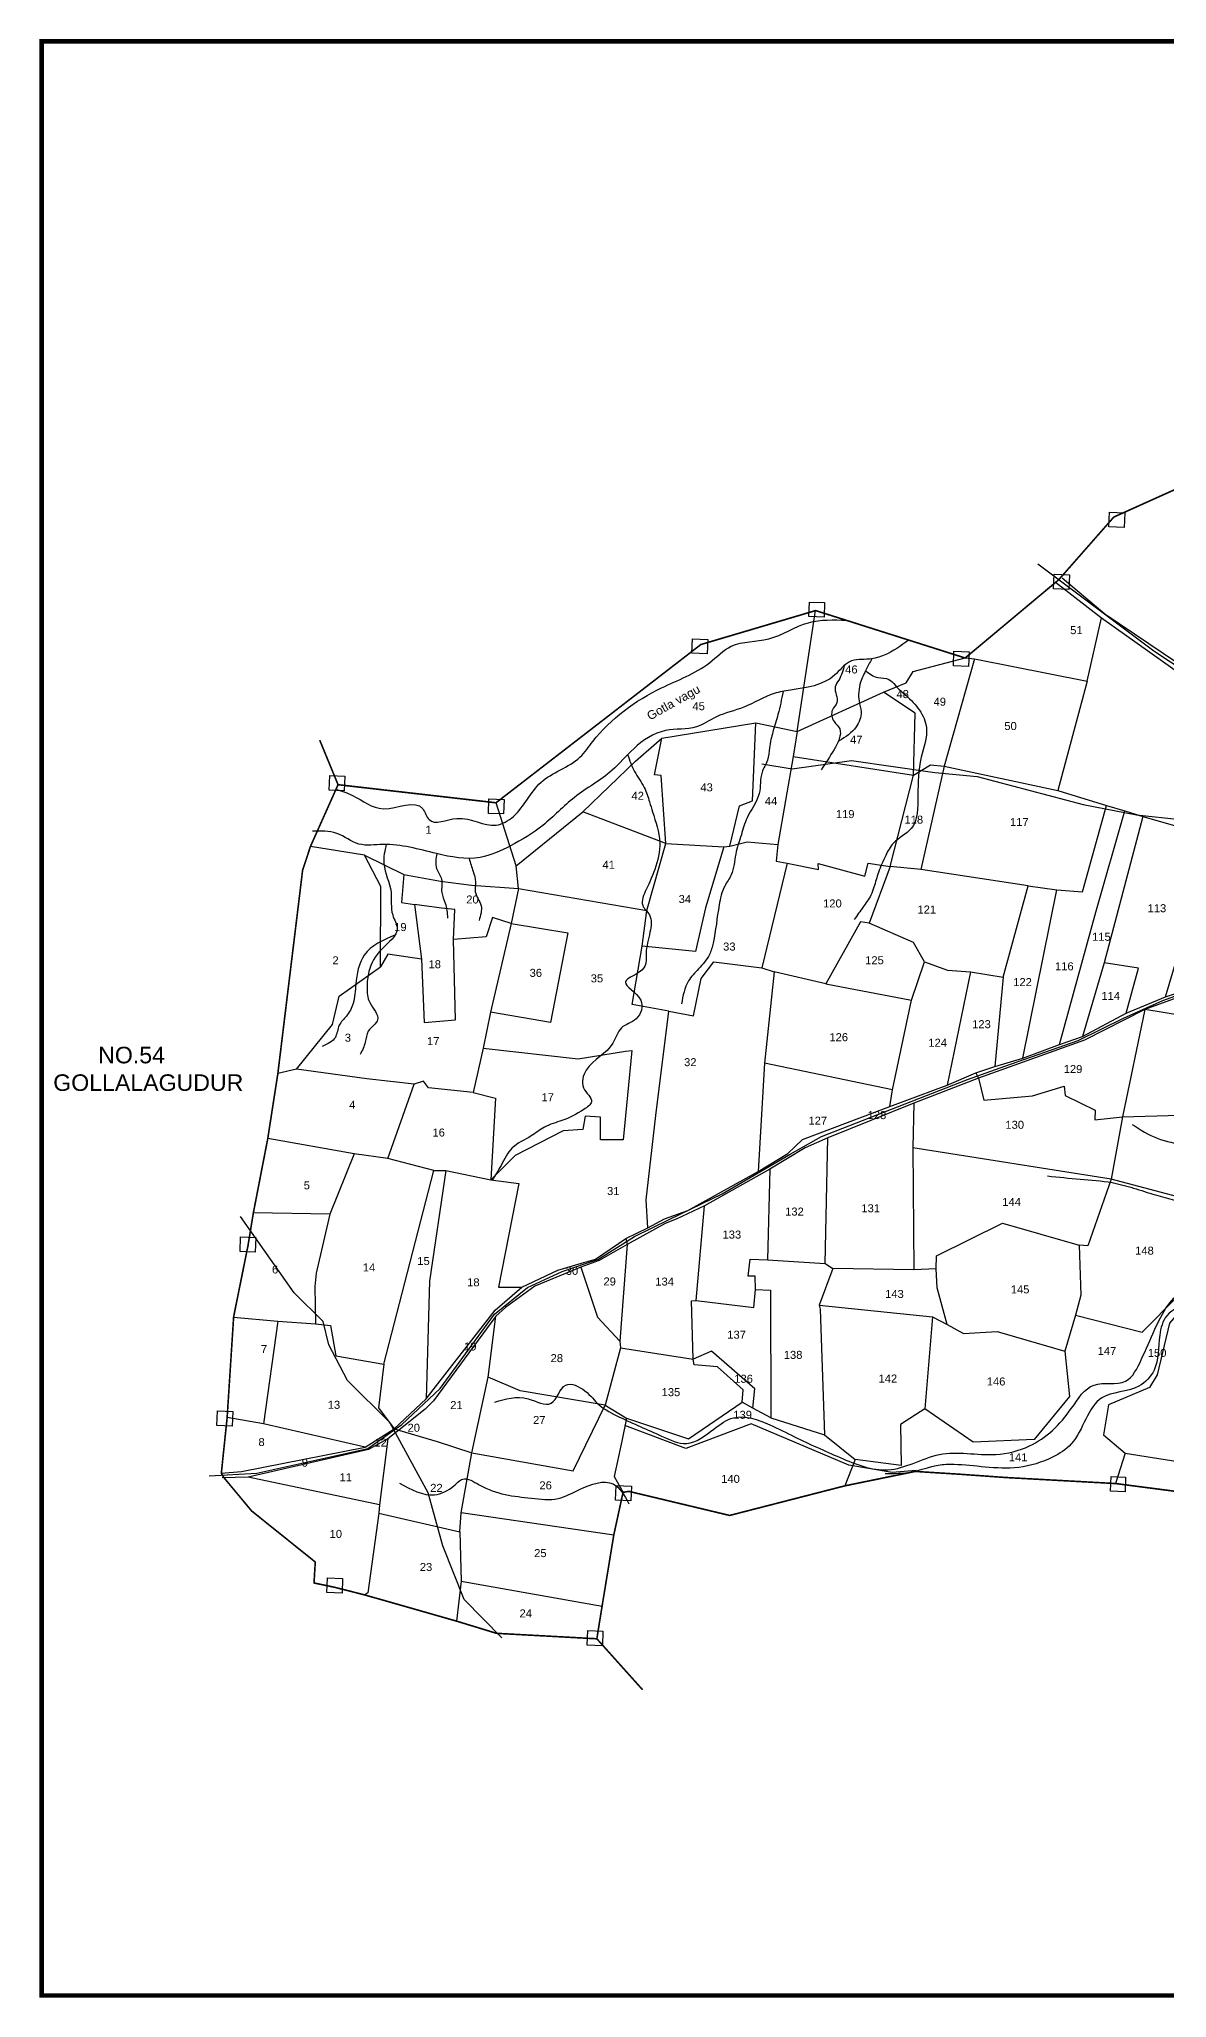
# Model space of a CAD drawing. Header units: inches. Extents: x 212793 to 218619, y 1595744 to 1599829.
# Drawn here: x 212793 to 214905, y 1595744 to 1599416 of the extents above; entities that cross this region are included whole.
import ezdxf
from ezdxf.enums import TextEntityAlignment as Align

# ---------------------------------------------------------------- set-up
doc = ezdxf.new("R2010")
doc.units = ezdxf.units.IN
doc.header["$LTSCALE"] = 15
doc.header["$MEASUREMENT"] = 0
for name, color, linetype in [('BOUNDRY STONES', 240, 'Continuous'), ('PLOTS', 7, 'Continuous'), ('PLOTS NO', 7, 'Continuous'), ('ROADS', 1, 'Continuous'), ('STREAMS', 4, 'Continuous'), ('TEXT', 1, 'Continuous'), ('VILLAGE BOUNDRY', 5, 'Continuous')]:
    doc.layers.add(name, color=color, linetype=linetype)
doc.styles.get("Standard").update_dxf_attribs({"font": 'arial.ttf'})

msp = doc.modelspace()

# ---------------------------------------------------------------- linework, layer by layer
at = {"layer": 'BOUNDRY STONES'}
for points in [[(214798.2, 1598528.9), (214826.7, 1598527.8), (214825.6, 1598500.4), (214797.1, 1598501.6)], [(214694.6, 1598412.7), (214723.1, 1598411.6), (214722, 1598384.3), (214693.5, 1598385.4)], [(214235.9, 1598360.5), (214264.4, 1598359.4), (214263.3, 1598332), (214234.8, 1598333.2)], [(214017, 1598291.7), (214045.5, 1598290.5), (214044.4, 1598263.2), (214015.9, 1598264.4)], [(214506.7, 1598268.3), (214535.2, 1598267.2), (214534.1, 1598239.8), (214505.6, 1598241)], [(213337.2, 1598035.2), (213365.7, 1598034.1), (213364.6, 1598006.7), (213336.1, 1598007.9)], [(213635.6, 1597991.6), (213664.1, 1597990.5), (213663, 1597963.2), (213634.5, 1597964.3)], [(213170.3, 1597170.6), (213198.8, 1597169.5), (213197.7, 1597142.1), (213169.2, 1597143.3)], [(213127, 1596844.4), (213155.5, 1596843.2), (213154.4, 1596815.9), (213125.9, 1596817)], [(213874, 1596704.4), (213902.5, 1596703.2), (213901.5, 1596675.9), (213872.9, 1596677)], [(214801.1, 1596721.3), (214828.3, 1596720.3), (214827.2, 1596692.5), (214800, 1596693.6)], [(213333, 1596531.2), (213361.5, 1596530.1), (213360.4, 1596502.8), (213331.9, 1596503.9)], [(213820.7, 1596432.4), (213849.2, 1596431.2), (213848.1, 1596403.9), (213819.6, 1596405.1)]]:
    msp.add_lwpolyline(points, close=True, dxfattribs=at)
at = {"layer": 'PLOTS'}
for points in [[(214696.8, 1598398), (214783, 1598331.1), (214940.5, 1598218.8), (215062.1, 1598144.3), (215174, 1598100.7), (215371.5, 1598007.2), (215400.6, 1597971.8), (215462.5, 1597926.2), (215459.9, 1597895.8)], [(215491.5, 1597901.1), (215465.1, 1597935.2), (215379.4, 1598012.3), (215160.1, 1598119.7), (215063.6, 1598152.8), (214789.5, 1598337.6), (214709.4, 1598405.4)], [(213933.2, 1597187.4), (213929.8, 1597240), (213948.4, 1597398), (213972.7, 1597593.3), (213903.8, 1597606), (213922.3, 1597715.3), (213931.5, 1597782.3), (213967.1, 1597908), (213958.5, 1598035.2), (213946, 1598036.5), (213959.4, 1598105.5), (214135.7, 1598134.3), (214212.8, 1598117.6), (214247.5, 1598344.5)], [(214545, 1598254.3), (214756.3, 1598212), (214783, 1598331.1)], [(214212.8, 1598117.6), (214374.8, 1598191.4), (214416.9, 1598209.1), (214430.3, 1598230.6), (214527.7, 1598255.6), (214545, 1598254.3), (214488.2, 1598053), (214444.8, 1597859.1), (214387.4, 1597865), (214430.8, 1598036), (214434.3, 1598152.3), (214374.8, 1598191.4)], [(214756.3, 1598212), (214701.6, 1598007.2)], [(214086.7, 1597902.7), (214105, 1597978.7), (214129.5, 1597987.6), (214135.7, 1598134.3)], [(214212.8, 1598117.6), (214205.6, 1598071), (214176.8, 1597905.9), (214173.9, 1597874.5), (214194.2, 1597871.2), (214146.7, 1597674.9), (214169.8, 1597667.2), (214151.9, 1597496), (214139.8, 1597293.1)], [(213686.3, 1597865.9), (213811.7, 1597967.2), (213910.1, 1598062.5), (213959.4, 1598105.5)], [(214205.6, 1598071), (214430.8, 1598036), (214462.5, 1598055.5), (214488.2, 1598053), (214701.6, 1598007.2), (214792.6, 1597979.1), (214826.7, 1597969.1), (214860.7, 1597958.4), (214992.6, 1597920.9), (215127.6, 1597886.8), (215194.8, 1597864.1), (215243.5, 1597842), (215261.8, 1597834.9), (215275.9, 1597827.1), (215350.3, 1597788.1)], [(213691, 1597823.3), (213686.3, 1597865.9), (213648.8, 1597984.2)], [(214645.9, 1597828.8), (214699.5, 1597820.9), (214747.8, 1597817.2), (214792.6, 1597979.1)], [(213967.1, 1597908), (213811.7, 1597967.2)], [(214704.5, 1597531), (214772.5, 1597779.4), (214826.7, 1597969.1)], [(214860.7, 1597958.4), (214788.1, 1597684.2), (214747.3, 1597545.9)], [(213274.8, 1597484.8), (213342.4, 1597568.6), (213355.1, 1597621.7), (213432.1, 1597676.4), (213433.2, 1597827), (213402.2, 1597886), (213301.1, 1597902.2)], [(214075.6, 1597901.5), (214041.2, 1597787.1), (214022.7, 1597705.6), (213922.3, 1597715.3)], [(213967.1, 1597908), (214075.6, 1597901.5), (214086.7, 1597902.7), (214119.5, 1597911.3), (214176.8, 1597905.9)], [(214902.8, 1597620.5), (214992.6, 1597920.9)], [(213402.2, 1597886), (213476.4, 1597849.7), (213471.9, 1597797.1), (213496.2, 1597793.6), (213509.2, 1597691.2), (213446.1, 1597700.2), (213432.1, 1597676.4)], [(214194.2, 1597871.2), (214252.7, 1597858.9), (214252.5, 1597870.5), (214339.6, 1597846.6), (214346.3, 1597870.9), (214387.4, 1597865), (214348, 1597758.4), (214331.7, 1597760.8), (214267, 1597645), (214169.8, 1597667.2)], [(213476.4, 1597849.7), (213545.1, 1597837.2), (213602.6, 1597830), (213691, 1597823.3), (213677, 1597758), (213642.5, 1597769.1), (213630.5, 1597733), (213569.3, 1597727.8)], [(213691, 1597823.3), (213931.5, 1597782.3)], [(214451.6, 1597686.3), (214494.4, 1597670.7), (214537.6, 1597667.2), (214599, 1597657.6), (214645.9, 1597828.8), (214444.8, 1597859.1)], [(213509.2, 1597691.2), (213514.2, 1597572.3), (213573, 1597577.3), (213569.3, 1597727.8), (213571.5, 1597784.1), (213546.4, 1597786.8), (213496.2, 1597793.6)], [(214635.8, 1597505.2), (214699.5, 1597820.9)], [(213677, 1597758), (213638.7, 1597591.9), (213624.6, 1597524), (213605.8, 1597441), (213522.4, 1597450), (213513.1, 1597462.6), (213495.7, 1597456.5)], [(213677, 1597758), (213783.5, 1597740.1), (213750.6, 1597572.4), (213638.7, 1597591.9)], [(214267, 1597645), (214427.3, 1597614.3), (214451.6, 1597686.3), (214431.2, 1597722.6), (214348, 1597758.4)], [(213972.7, 1597593.3), (214018.8, 1597584.6), (214033.3, 1597654.8), (214056.9, 1597685.9), (214146.7, 1597674.9)], [(214829.1, 1597589.6), (214852.4, 1597673.9), (214788.1, 1597684.2)], [(213517.8, 1596867.1), (213647.3, 1597033.3), (213697.3, 1597076.1), (213764.7, 1597108.2), (213809, 1597121.3), (213835, 1597128.6), (213892.3, 1597167.5), (213933.2, 1597187.4), (213964.3, 1597204.1), (214008.4, 1597220.1), (214139.8, 1597293.1), (214195.5, 1597326.8), (214223.2, 1597352.9), (214386.4, 1597414.7), (214493.7, 1597454.9), (214547.4, 1597477.7), (214583.4, 1597490), (214635.8, 1597505.2), (214704.5, 1597531), (214747.3, 1597545.9), (214829.1, 1597589.6), (214902.8, 1597620.5), (215010.7, 1597656)], [(214537.6, 1597667.2), (214493.7, 1597454.9)], [(214599, 1597657.6), (214583.4, 1597490)], [(214979.5, 1597638.7), (214864.6, 1597596.5), (214751, 1597539.2), (214552.4, 1597467.9), (214431.8, 1597421.3), (214270.3, 1597355.9), (214228.2, 1597337.3), (214162, 1597297.4), (214039.2, 1597228.5), (213986.5, 1597203.6), (213966, 1597195.3), (213894.4, 1597156), (213841.8, 1597125.9), (213807.4, 1597114), (213721.7, 1597078.1), (213666.6, 1597038.2), (213648.5, 1597022), (213531.7, 1596863), (213516, 1596847.2), (213463.9, 1596805.7), (213446.4, 1596792.2), (213410.2, 1596771.6), (213184.7, 1596720.2), (213135.9, 1596718.5)], [(214386.4, 1597414.7), (214391.5, 1597446.2), (214427.3, 1597614.3)], [(214734.3, 1597023.5), (214859, 1596991.7), (214927, 1597059.9), (214953.2, 1597118.5), (215040.3, 1597205), (215046.4, 1597217.3), (215097.5, 1597411.9), (215108.9, 1597412.7), (215121.9, 1597471.2), (215148.3, 1597582.5), (215016.2, 1597607.8), (214967.3, 1597579.6), (214864.6, 1597596.5)], [(214864.6, 1597596.5), (214822.2, 1597395.7), (214801, 1597278.7), (214757.5, 1597153.8), (214741.4, 1597155.1), (214744.5, 1597060.9), (214734.3, 1597023.5), (214714.2, 1596956), (214723.3, 1596871.3), (214656.7, 1596790.8), (214542.7, 1596785.9), (214452.1, 1596848.4), (214406.8, 1596818.6), (214408.1, 1596741.6), (214321.6, 1596753.1), (214302.4, 1596703.8)], [(213624.6, 1597524), (213802.8, 1597504.4), (213891.2, 1597518.8), (213903.5, 1597519.9), (213887, 1597352.3), (213844.7, 1597352.4), (213844.8, 1597394.6), (213815.6, 1597396.6), (213811.3, 1597371.6), (213774.6, 1597369), (213684.9, 1597323), (213639, 1597277.3)], [(214391.5, 1597446.2), (214151.9, 1597496)], [(214547.4, 1597477.7), (214552.4, 1597467.9), (214562.5, 1597427), (214653.8, 1597434.7), (214713, 1597453), (214714.8, 1597435.4), (214771.5, 1597408), (214770.7, 1597389.8), (214822.2, 1597395.7), (214929.3, 1597398.5), (214948.9, 1597494.4), (215121.9, 1597471.2)], [(213446, 1597317.1), (213495.7, 1597456.5), (213406.6, 1597466.5), (213274.8, 1597484.8), (213240.1, 1597476.6)], [(213605.8, 1597441), (213647.7, 1597430.2), (213639, 1597277.3)], [(214431.8, 1597421.3), (214429.6, 1597337.4), (214431.7, 1597109), (214279.9, 1597111.4)], [(215097.5, 1597411.9), (214970.2, 1597430.2), (214935.7, 1597243.1), (214801, 1597278.7), (214429.6, 1597337.4)], [(213438.7, 1596932), (213532.6, 1597294.8), (213446, 1597317.1), (213383.3, 1597326.2), (213221.2, 1597354.7)], [(214265.3, 1597120.3), (214270.3, 1597355.9)], [(213383.3, 1597326.2), (213337.7, 1597213.2), (213312.1, 1597102.6), (213309.5, 1597077.5), (213310.9, 1597007.3)], [(213532.6, 1597294.8), (213555.1, 1597294.6), (213524, 1597087.7), (213517.8, 1596867.1)], [(213555.1, 1597294.6), (213639, 1597277.3), (213691.6, 1597270.3), (213653.7, 1597075.9), (213697.3, 1597076.1)], [(214162, 1597297.4), (214157.7, 1597127.4), (214265.3, 1597120.3), (214279.9, 1597111.4), (214254.3, 1597042.3), (214256.2, 1597035.2), (214264.5, 1596799.3), (214321.6, 1596753.1)], [(213337.7, 1597213.2), (213194.2, 1597215.4)], [(213807.4, 1597114), (213838.7, 1597019.8), (213880.7, 1596975), (213882.3, 1596962.2), (213853, 1596854.7), (213893.1, 1596830.4), (214009.7, 1596792.1), (214109.8, 1596860.7), (214111.9, 1596883.8), (214064, 1596926.7), (214020, 1596930.9), (214018, 1596941.1), (214015, 1597050.8), (214023.6, 1597051.3), (214039.2, 1597228.5)], [(213892.3, 1597167.5), (213894.4, 1597156), (213880.7, 1596975)], [(214494, 1597006.4), (214475.5, 1597074.7), (214473.2, 1597110.4), (214474.1, 1597134.7), (214597.9, 1597196), (214741.4, 1597155.1)], [(214023.6, 1597051.3), (214131.8, 1597037.9), (214135.1, 1597072.1), (214134.6, 1597096.8), (214121.3, 1597096.9), (214124.9, 1597129), (214157.7, 1597127.4)], [(214473.2, 1597110.4), (214431.7, 1597109)], [(215156.7, 1597125.4), (215087.7, 1597114.4), (214996, 1597049.6), (214935.2, 1597037.9), (214910.7, 1597009), (214887.2, 1596911.7), (214873.2, 1596888.3), (214796.2, 1596855.8), (214786.9, 1596799.7), (214827.3, 1596765), (214809.4, 1596708.1)], [(214135.1, 1597072.1), (214163.3, 1597070.3), (214163.7, 1596831.5), (214130, 1596849.1), (214109.8, 1596860.7)], [(213157.3, 1597020.2), (213240.1, 1597012.6), (213310.9, 1597007.3), (213339, 1597004.6), (213348.9, 1596947.7), (213438.7, 1596932), (213428.9, 1596850.1), (213458.1, 1596810.8), (213538.7, 1596786.6), (213603.6, 1596765.6), (213793.2, 1596732.1), (213853, 1596854.7), (213694.3, 1596882), (213634.2, 1596907.8)], [(213869.4, 1596611.5), (213583.3, 1596653.4), (213603.6, 1596765.6), (213634.2, 1596907.8), (213648.5, 1597022)], [(214254.3, 1597042.3), (214466.4, 1597020.7), (214452.1, 1596848.4)], [(214466.4, 1597020.7), (214494, 1597006.4), (214524.6, 1596989.6), (214587.9, 1596993.3), (214714.2, 1596956)], [(213240.1, 1597012.6), (213213, 1596820)], [(213882.3, 1596962.2), (214018, 1596941.1)], [(214130, 1596849.1), (214133.4, 1596885.9), (214052.4, 1596956), (214018, 1596941.1)], [(213134.2, 1596727.3), (213172, 1596730.7), (213403.4, 1596776.1), (213458.1, 1596810.8), (213517.8, 1596867.1)], [(213403.4, 1596776.1), (213213, 1596820), (213145.1, 1596831.7)], [(213893.1, 1596830.4), (213884.8, 1596787.4), (213870.3, 1596721.1), (213886.8, 1596691.5)], [(214436, 1596732.3), (214390.9, 1596728.5), (214309.5, 1596742.3), (214126.9, 1596820.2), (214004.3, 1596773.9), (213890.4, 1596817.2)], [(214163.7, 1596831.5), (214264.5, 1596799.3)], [(213446.4, 1596792.2), (213430.5, 1596668.4), (213429.4, 1596652.5), (213408.4, 1596503.2), (213403.2, 1596499.2)], [(214827.3, 1596765), (215004.6, 1596737.2)], [(213430.5, 1596668.4), (213184.7, 1596720.2)], [(213429.4, 1596652.5), (213581.2, 1596617.3), (213583.3, 1596653.4)], [(213581.2, 1596617.3), (213583.8, 1596525), (213574.5, 1596450.3)], [(213583.8, 1596525), (213847.5, 1596478.1)]]:
    msp.add_lwpolyline(points, dxfattribs=at)
at = {"layer": 'ROADS'}
for points in [[(215549.4, 1597882.2), (215487, 1597888.2), (215466.1, 1597925.2), (215399.5, 1597983.7), (215369.2, 1598012.9), (215235.6, 1598077), (215174, 1598100.7), (215069.1, 1598146.6), (215004.3, 1598187.4), (214881.3, 1598268.7), (214663.6, 1598431.2)], [(214147, 1598057.4), (214203.4, 1598047.7), (214314.6, 1598063.3), (214470.7, 1598041.1), (214550.4, 1598033.5), (214748.5, 1597980.7), (214848.7, 1597961.7), (214930.7, 1597952.6), (215085.5, 1597905.2), (215227.2, 1597859.4), (215324.9, 1597807.5), (215379.3, 1597781.2)], [(213111.2, 1596722.3), (213201, 1596727.3), (213408.9, 1596773.6), (213472.5, 1596818.9), (213544.1, 1596886.3), (213610.2, 1596977), (213646.1, 1597025.9), (213707.6, 1597075.4), (213772.6, 1597105.4), (213818.5, 1597121.2), (213839.4, 1597127.9), (213908.3, 1597171.2), (213974.4, 1597203.8), (214072.7, 1597251.3), (214199.8, 1597325.7), (214258.7, 1597358.6), (214531.8, 1597465.2), (214601.8, 1597490.7), (214739.5, 1597538.3), (214824.1, 1597580.4), (214897.8, 1597613.6), (215050.5, 1597668.5)], [(213659.6, 1596419.1), (213589.3, 1596490.7), (213548.9, 1596591.3), (213521.9, 1596690.8), (213449.8, 1596822.4), (213370.8, 1596901.4), (213335.8, 1596968.4), (213325, 1597011.8), (213270.9, 1597065.4), (213169.9, 1597208.9)]]:
    msp.add_lwpolyline(points, dxfattribs=at)
at = {"layer": 'STREAMS'}
for points in [[(213646.7, 1596860.8), (213708.9, 1596866.8), (213752.3, 1596858.7), (213779.5, 1596892.6), (213815.5, 1596881.7), (213841.8, 1596855.8), (213880.1, 1596832.7), (213959, 1596797), (214006.1, 1596783.2), (214057, 1596810.3), (214093.7, 1596831.3), (214161.5, 1596818.3), (214208.1, 1596795.8), (214293.5, 1596756.8), (214382.8, 1596733.8), (214430.3, 1596745.9), (214479.5, 1596762.5), (214584.9, 1596762.8), (214648.1, 1596778.5), (214727, 1596849.2), (214769.2, 1596892.8), (214828.1, 1596900.1), (214857.4, 1596939.8), (214883.1, 1596997.4), (214942.3, 1597072), (215002.5, 1597081.4), (215067.1, 1597117.1), (215112.2, 1597139.1), (215171.1, 1597170.4), (215226.2, 1597187.3), (215279.5, 1597221.9), (215323.2, 1597270.4), (215397.8, 1597320.9), (215484.8, 1597366.8), (215552.8, 1597396.2), (215629.7, 1597452), (215684.8, 1597483.2), (215734.1, 1597506.9), (215810.2, 1597549.1), (215844.5, 1597586.9), (215904.1, 1597679.6), (215973.7, 1597780.7), (216002.7, 1597838.3), (216046, 1597920.8), (216072.9, 1597973.7), (216134, 1598045.5), (216152.5, 1598070), (216228, 1598107.5), (216307.9, 1598173.8), (216376.7, 1598240.9), (216439.1, 1598295.7), (216537.8, 1598305.2), (216658.5, 1598348.5), (216720.7, 1598397.9), (216747.7, 1598453.2), (216751.9, 1598497.2), (216788.9, 1598570.3), (216774.1, 1598626.2), (216792.2, 1598700.7), (216787.8, 1598736.8), (216829.3, 1598825.8), (216847.1, 1598902), (216853, 1598951.4), (216883.1, 1598987.5), (216903, 1599018.5), (216902.8, 1599070.6), (216925.7, 1599158.9)], [(213350.3, 1598009.3), (213380.1, 1597997.9), (213438.3, 1597973.1), (213511.6, 1597973), (213523.3, 1597952.6), (213575.1, 1597955), (213648.9, 1597942.2), (213681.3, 1597958.6), (213732.8, 1598022.3), (213806.1, 1598069.8), (213830.2, 1598099.1), (213959.1, 1598199.6), (214048.6, 1598246.7), (214089.6, 1598277.6), (214159.7, 1598291.5), (214234.1, 1598321.8), (214306, 1598326.2)], [(214422, 1598289.4), (214376, 1598260.9), (214348.4, 1598253.7), (214310.9, 1598248.4), (214283.2, 1598223.4), (214200.3, 1598195.3), (214170, 1598189.1), (214112.9, 1598163.3), (214061.6, 1598145.4), (214024.4, 1598126.7), (213966.3, 1598119.6), (213906.9, 1598085.6), (213866.3, 1598045.1), (213795.7, 1597994.3), (213736.5, 1597941.9), (213675.8, 1597903.4), (213619.2, 1597881.8), (213537.4, 1597888.9), (213437.2, 1597906), (213392, 1597906.9), (213350.4, 1597926.8), (213304.8, 1597930.8)], [(214301.5, 1598243), (214290.8, 1598213.8), (214284.3, 1598201.5), (214287.6, 1598172.2), (214279, 1598158.4), (214282.2, 1598136.7), (214292.7, 1598122.7), (214291.9, 1598104.1), (214282.1, 1598083.9), (214257.9, 1598046.2)], [(214352.7, 1598254), (214342.4, 1598234.3), (214331.9, 1598210.1), (214329, 1598174.5), (214332.7, 1598154.8), (214323.5, 1598126.5), (214291.8, 1598100.1)], [(214340.8, 1598231.9), (214364.4, 1598218.9), (214384.9, 1598215.5), (214396.5, 1598204.5), (214416.9, 1598185.1), (214442, 1598158), (214455.2, 1598124.8), (214445.5, 1598069.4), (214439.1, 1597997.8), (214426.5, 1597935.7), (214393.3, 1597908.4), (214378.8, 1597885.4), (214365.4, 1597853.7), (214356.8, 1597825.9), (214351.1, 1597811.1), (214336.7, 1597789), (214319.6, 1597765.1)], [(214186.6, 1598192.6), (214177, 1598149.8), (214167.7, 1598117.4), (214161.1, 1598087.4), (214157.1, 1598063.8), (214147.3, 1598041.3), (214141.8, 1598001.8), (214119.1, 1597956.1), (214108.4, 1597924.3), (214097.9, 1597888.1), (214089.4, 1597849.2), (214077.2, 1597827.9), (214066.8, 1597792.6), (214055.5, 1597721.3), (214048.7, 1597699.8), (214028.2, 1597672.8), (214009.4, 1597650.2), (213996.3, 1597607.1)], [(213895.3, 1598074.6), (213908.3, 1598042.8), (213926.4, 1598012.7), (213936.4, 1597985.7), (213942.1, 1597967.1), (213955.5, 1597910.3), (213946.1, 1597859.2), (213930.3, 1597821.7), (213923.6, 1597791.7), (213936.2, 1597774.2), (213937.2, 1597741.6), (213930.1, 1597701.7), (213925.8, 1597674.8), (213891.2, 1597648.2), (213919.8, 1597614.4), (213911.5, 1597579.4), (213883.7, 1597562.1), (213867.8, 1597533.8), (213818, 1597483.2), (213812.9, 1597449.9), (213827.5, 1597423.6), (213813.6, 1597409.4), (213772.4, 1597388.6), (213739.7, 1597376.1), (213714.7, 1597359.6), (213679.3, 1597337.2), (213658.2, 1597304.2), (213641.9, 1597276.8)], [(213443.1, 1597906.6), (213438.7, 1597870.2), (213452.1, 1597816.9), (213455.2, 1597773.9), (213463.7, 1597748.7), (213434.6, 1597709.7), (213410.6, 1597668.1), (213407.2, 1597637.9), (213412.3, 1597610), (213427, 1597577.3), (213409.6, 1597556.1), (213403.8, 1597535.3), (213394.2, 1597512.3)], [(213537.8, 1597889.3), (213537.6, 1597860.9), (213546.9, 1597840.9), (213547.2, 1597816.2), (213553.8, 1597796.3), (213558.1, 1597768.2)], [(213598.3, 1597879.5), (213606, 1597855.5), (213610.3, 1597836.1), (213610, 1597817.3), (213620.8, 1597791.3), (213617, 1597763.5)], [(213460.3, 1597736.6), (213402, 1597698.7), (213386.1, 1597644), (213381, 1597608.1), (213368.6, 1597584.4), (213355.1, 1597567.1), (213347.8, 1597544.5), (213323.3, 1597527.6)], [(214840.4, 1597381.4), (214887.7, 1597355.4), (214938.9, 1597340.1), (214963.4, 1597325.9), (214995.9, 1597279.9), (215025.8, 1597250), (215054.8, 1597227.2), (215109.5, 1597220.2), (215162.3, 1597220.3), (215204.5, 1597211.4), (215233.9, 1597205.7), (215280.1, 1597238.6), (215319.8, 1597264.7), (215320.1, 1597265)], [(214682.1, 1597284.8), (214743.2, 1597278.6), (214802.8, 1597272.2), (214843.1, 1597261.9), (214884.2, 1597249.3), (214954.5, 1597229.5), (215070.5, 1597197.5), (215090.2, 1597192.4), (215091.7, 1597171.6), (215095.2, 1597144.3), (215098.1, 1597129.7)], [(215281.9, 1596703.8), (215289.2, 1596751.4), (215306.8, 1596789.3), (215319.2, 1596852.7), (215332.6, 1596872.2), (215332.3, 1596918), (215350.9, 1596971.5), (215353.5, 1597036.8), (215383.1, 1597087.7), (215385.2, 1597154), (215391.4, 1597182.7), (215394.5, 1597242.3), (215359.9, 1597242.1), (215311.5, 1597232.3), (215283.6, 1597199.3), (215216, 1597174.9), (215187.6, 1597162.4), (215150.9, 1597141.9), (215120.4, 1597125.9), (215086.5, 1597121.3), (215052.2, 1597092.6), (215007.8, 1597070.6), (214952.7, 1597048.1), (214905.4, 1597022.6), (214892.2, 1596986.1), (214881.5, 1596920.4), (214853.2, 1596890.7), (214783.9, 1596868.8), (214726.5, 1596782.3), (214691.5, 1596757.6), (214628, 1596738.4), (214564.9, 1596739), (214506.9, 1596743.7), (214476.9, 1596741.9), (214428.1, 1596729.5), (214377.6, 1596726.1)], [(213467.9, 1596709), (213533.6, 1596687), (213570, 1596704), (213586.5, 1596716.6), (213617.5, 1596705.7), (213715, 1596680.6), (213765.2, 1596680.1), (213805.5, 1596697.2), (213868.2, 1596707.4), (213897.7, 1596670.3)]]:
    msp.add_spline(points, degree=3, dxfattribs=at)
at = {"layer": 'VILLAGE BOUNDRY', "color": 5, "const_width": 8.68}
msp.add_lwpolyline([(212797.4, 1599411.3), (218615, 1599411.3), (218615, 1595748.4), (212797.4, 1595748.4)], close=True, dxfattribs=at)
at = {"layer": 'VILLAGE BOUNDRY', "const_width": 3}
for points in [[(213318.5, 1598101.7), (213352.9, 1598018.1), (213648.8, 1597984.2), (214032.5, 1598280.8), (214247.5, 1598344.5), (214527.7, 1598255.6), (214702.8, 1598402.1), (214806.2, 1598519.8), (214938.1, 1598579.2)], [(214991.4, 1596684.4), (214809.4, 1596708.1), (214603.5, 1596719.4), (214516.6, 1596725.6), (214434.2, 1596730.8), (214302.4, 1596703.8), (214086.5, 1596648.3), (213897.4, 1596693.5), (213886.8, 1596691.5), (213869.4, 1596611.5), (213847.5, 1596478.1), (213837.7, 1596417.1), (213923.4, 1596321.5), (213837.7, 1596417.1), (213649.8, 1596427.3), (213574.5, 1596450.3), (213403.2, 1596499.2), (213347, 1596513.5), (213307.9, 1596521.7), (213310.2, 1596561), (213190.9, 1596656.8), (213138.7, 1596719.6), (213134.2, 1596727.3), (213145.1, 1596831.7), (213157.3, 1597020.8), (213184.3, 1597154.7), (213194.2, 1597215.4), (213221.2, 1597354.7), (213240.1, 1597476.6), (213286.5, 1597857.7), (213301.1, 1597902.2), (213352.9, 1598018.1)]]:
    msp.add_lwpolyline(points, dxfattribs=at)

# ---------------------------------------------------------------- texts
at = {"layer": 'PLOTS NO'}
for s, p in [('51', (214736.1, 1598307.8)), ('46', (214314.6, 1598234.1)), ('48', (214410.7, 1598187.9)), ('45', (214028.4, 1598165.2)), ('49', (214480.2, 1598173.7)), ('50', (214612.7, 1598128.1)), ('47', (214323.7, 1598102.4)), ('43', (214043.3, 1598013.1)), ('42', (213914.2, 1597997.3)), ('44', (214164.1, 1597987.5)), ('119', (214302.9, 1597963)), ('1', (213522.3, 1597933.6)), ('118', (214431.5, 1597952.6)), ('117', (214629.2, 1597948.2)), ('41', (213859.9, 1597868)), ('20', (213604.7, 1597802.9)), ('34', (214002.6, 1597803.8)), ('120', (214279, 1597795.5)), ('121', (214455.8, 1597784.1)), ('113', (214887, 1597786.6)), ('19', (213469.6, 1597751.2)), ('33', (214085.9, 1597714.7)), ('115', (214782.9, 1597733)), ('2', (213348.2, 1597688.8)), ('18', (213534, 1597681.6)), ('125', (214357.8, 1597689)), ('116', (214713.5, 1597677.7)), ('36', (213723.4, 1597665.4)), ('35', (213837.9, 1597655.1)), ('122', (214635.2, 1597648.1)), ('114', (214800.4, 1597622.1)), ('123', (214558.2, 1597569.2)), ('3', (213371.3, 1597543.9)), ('17', (213531.2, 1597537.4)), ('126', (214290.8, 1597544.8)), ('124', (214476.2, 1597534.4)), ('32', (214012.8, 1597498)), ('129', (214729.8, 1597485.1)), ('4', (213379.6, 1597418.1)), ('17', (213745.6, 1597432.2)), ('127', (214251.6, 1597388.3)), ('128', (214362.4, 1597398.7)), ('130', (214620.5, 1597380.6)), ('16', (213541.4, 1597366.1)), ('5', (213294.4, 1597267.1)), ('31', (213868.5, 1597256.4)), ('144', (214614.7, 1597235.9)), ('132', (214207.9, 1597217.9)), ('131', (214350.7, 1597224.1)), ('133', (214090.6, 1597174.8)), ('15', (213513, 1597125.2)), ('148', (214863.6, 1597144.7)), ('6', (213234.9, 1597109.4)), ('14', (213410.8, 1597113.1)), ('18', (213606.4, 1597085.3)), ('30', (213791.1, 1597106.8)), ('29', (213861.7, 1597086.9)), ('134', (213964.7, 1597086.7)), ('143', (214395.2, 1597063.5)), ('145', (214630.6, 1597072)), ('137', (214099.5, 1596987.1)), ('7', (213214.2, 1596960.1)), ('19', (213600.5, 1596965)), ('28', (213762.7, 1596943.2)), ('138', (214205.4, 1596949.3)), ('147', (214793.4, 1596956.6)), ('150', (214887.3, 1596952.9)), ('136', (214112.6, 1596904.5)), ('142', (214382.9, 1596904.9)), ('146', (214585.6, 1596899.4)), ('135', (213976.5, 1596879.4)), ('13', (213345.2, 1596855.7)), ('21', (213574.7, 1596855.2)), ('27', (213729.8, 1596827.2)), ('139', (214110.8, 1596837)), ('20', (213494.7, 1596812.7)), ('8', (213209.6, 1596785.9)), ('12', (213432.7, 1596784.9)), ('141', (214626.9, 1596757.2)), ('9', (213290.9, 1596747.2)), ('11', (213367.3, 1596719.9)), ('140', (214088.1, 1596716.8)), ('22', (213537.2, 1596700)), ('26', (213741.7, 1596704.7)), ('10', (213348.7, 1596613.7)), ('25', (213731.9, 1596577.7)), ('23', (213517.7, 1596551.7)), ('24', (213704.5, 1596464.7))]:
    msp.add_text(s, height=15, dxfattribs=at).set_placement(p, align=Align.MIDDLE_CENTER)
msp.add_text('Gotla vagu', height=16.29, rotation=29.446, dxfattribs=at).set_placement((213981.2, 1598172.4), align=Align.MIDDLE_CENTER)
at = {"layer": 'TEXT', "insert": (212819.3, 1597526.8), "char_height": 31, "width": 374.235, "attachment_point": 1}
msp.add_mtext('       NO.54 GOLLALAGUDUR', dxfattribs=at)

doc.saveas('drawing.dxf')
